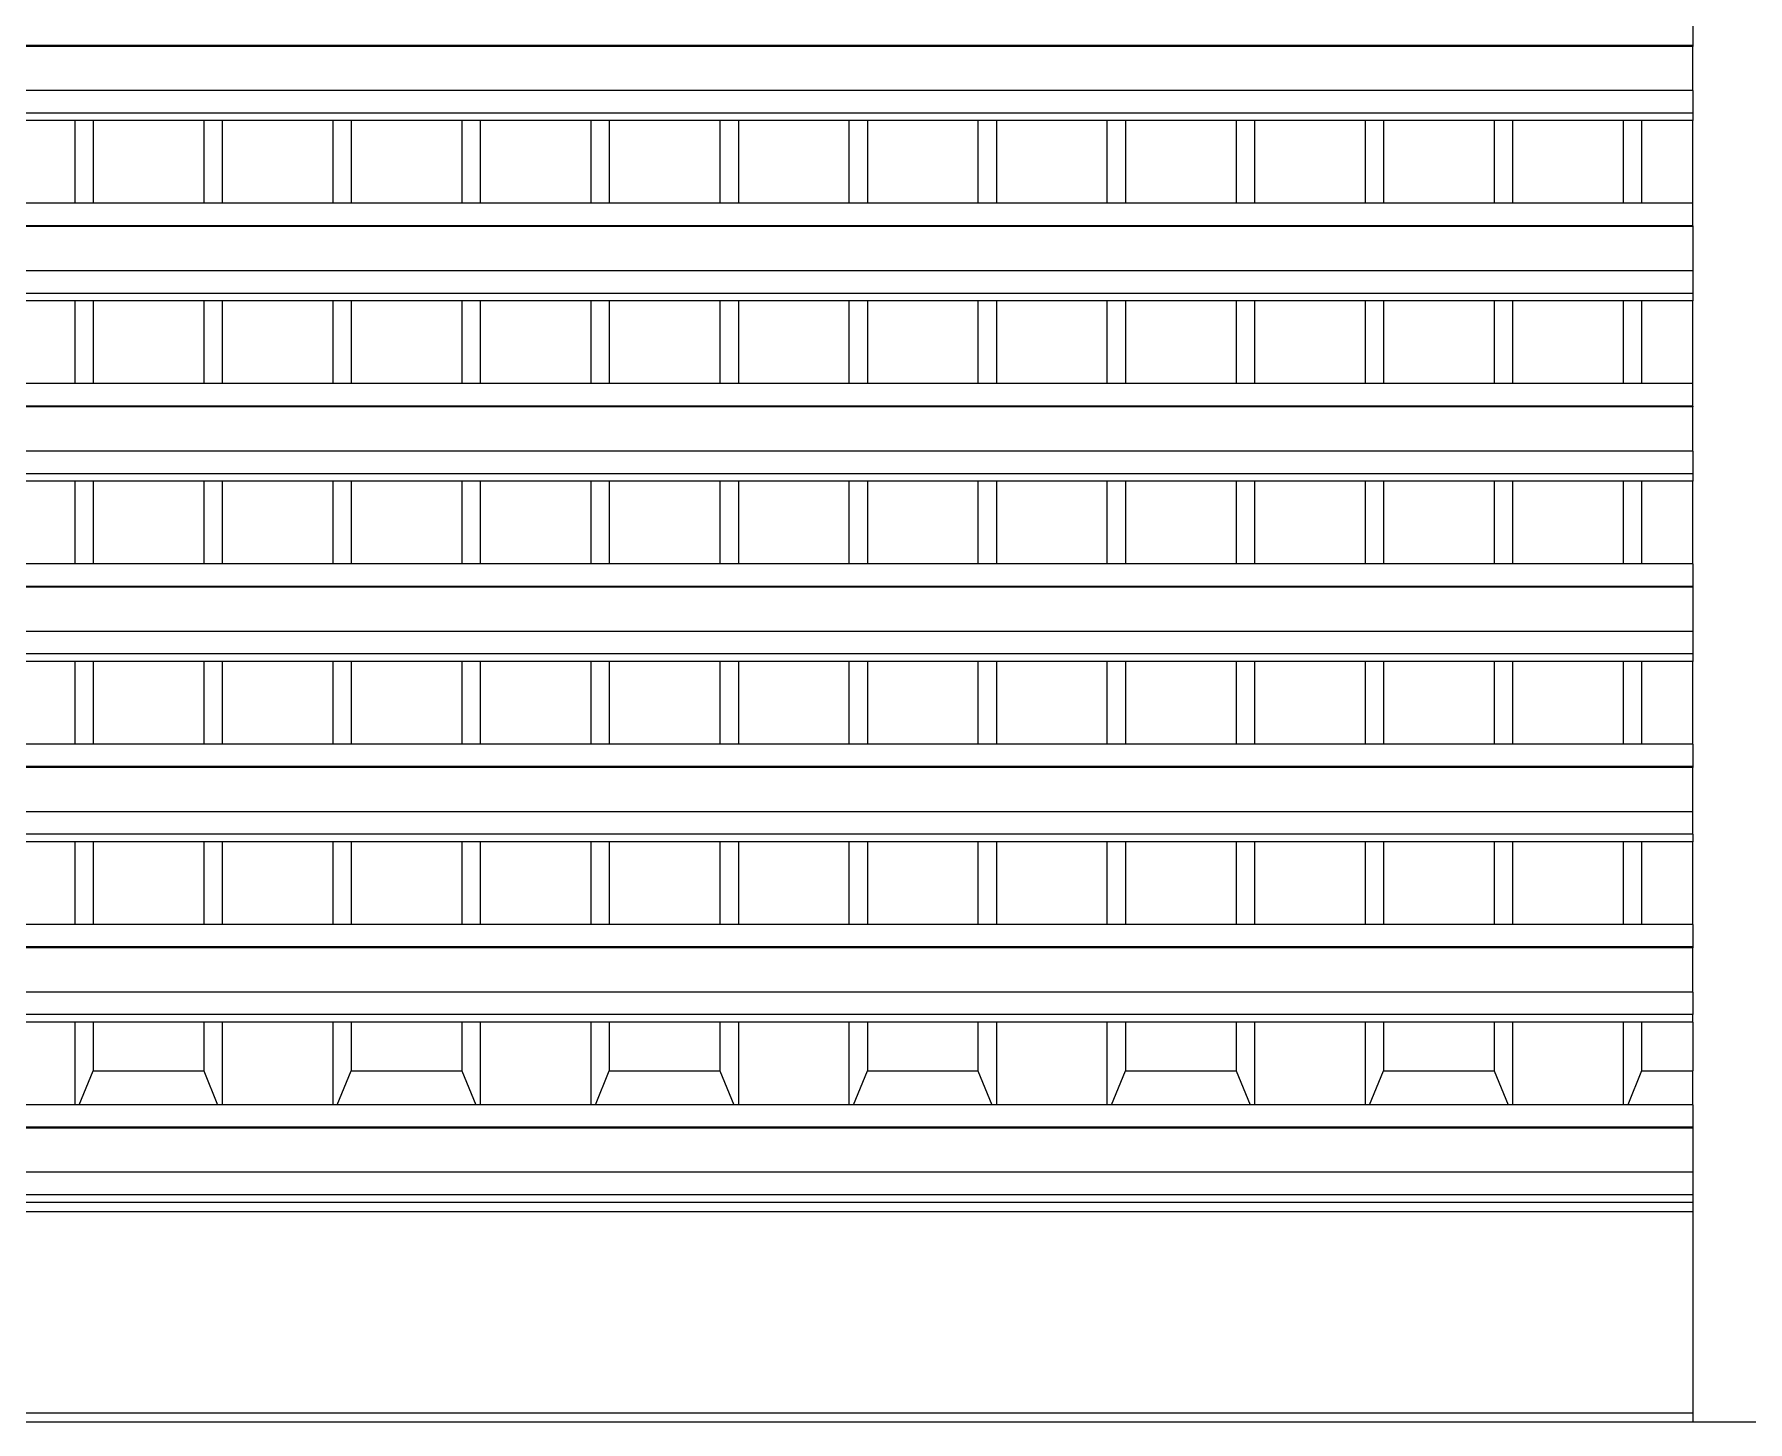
# Model space of a CAD drawing. Extents: x -92 to 92, y -11 to 21.
# Drawn here: x 44.656 to 46.531, y 7.078 to 8.596 of the extents above; entities that cross this region are included whole.
import ezdxf

# ---------------------------------------------------------------- set-up
doc = ezdxf.new("R2010")
doc.units = 0
doc.layers.get('0').update_dxf_attribs({"linetype": 'CONTINUOUS'})

msp = doc.modelspace()

# ---------------------------------------------------------------- linework, layer by layer
for p, q in [((46.4713, 8.6085), (46.4713, 8.5839)), ((46.4713, 8.5839), (42.9313, 8.5839)), ((46.4713, 8.583), (42.9313, 8.583)), ((46.4713, 8.5839), (46.4713, 8.583)), ((46.4713, 8.5346), (46.4713, 8.583)), ((46.4713, 8.5346), (42.9313, 8.5346)), ((46.4713, 8.5346), (46.4713, 8.5099)), ((46.4713, 8.5099), (42.9313, 8.5099)), ((44.7006, 8.5017), (44.5795, 8.5017)), ((44.7006, 8.5017), (44.7006, 8.4113)), ((44.7207, 8.5017), (44.7006, 8.5017)), ((44.7207, 8.5017), (44.7207, 8.4113)), ((44.8418, 8.5017), (44.7207, 8.5017)), ((44.8418, 8.5017), (44.8418, 8.4113)), ((44.862, 8.5017), (44.8418, 8.5017)), ((44.862, 8.5017), (44.862, 8.4113)), ((44.983, 8.5017), (44.862, 8.5017)), ((44.983, 8.5017), (44.983, 8.4113)), ((45.0032, 8.5017), (44.983, 8.5017)), ((45.0032, 8.5017), (45.0032, 8.4113)), ((45.1242, 8.5017), (45.0032, 8.5017)), ((45.1242, 8.5017), (45.1242, 8.4113)), ((45.1444, 8.5017), (45.1242, 8.5017)), ((45.1444, 8.5017), (45.1444, 8.4113)), ((45.2654, 8.5017), (45.1444, 8.5017)), ((45.2654, 8.5017), (45.2654, 8.4113)), ((45.2856, 8.5017), (45.2654, 8.5017)), ((45.2856, 8.5017), (45.2856, 8.4113)), ((45.4066, 8.5017), (45.2856, 8.5017)), ((45.4066, 8.5017), (45.4066, 8.4113)), ((45.4268, 8.5017), (45.4066, 8.5017)), ((45.4268, 8.5017), (45.4268, 8.4113)), ((45.5478, 8.5017), (45.4268, 8.5017)), ((45.5478, 8.5017), (45.5478, 8.4113)), ((45.568, 8.5017), (45.5478, 8.5017)), ((45.568, 8.5017), (45.568, 8.4113)), ((45.689, 8.5017), (45.568, 8.5017)), ((45.689, 8.5017), (45.689, 8.4113)), ((45.7092, 8.5017), (45.689, 8.5017)), ((45.7092, 8.5017), (45.7092, 8.4113)), ((45.8302, 8.5017), (45.7092, 8.5017)), ((45.8302, 8.4113), (45.8302, 8.5017)), ((45.8504, 8.5017), (45.8302, 8.5017)), ((45.8504, 8.5017), (45.8504, 8.4113)), ((45.9714, 8.5017), (45.8504, 8.5017)), ((45.9714, 8.5017), (45.9714, 8.4113)), ((45.9916, 8.5017), (45.9714, 8.5017)), ((45.9916, 8.5017), (45.9916, 8.4113)), ((46.1126, 8.5017), (45.9916, 8.5017)), ((46.1126, 8.5017), (46.1126, 8.4113)), ((46.1328, 8.5017), (46.1126, 8.5017)), ((46.1328, 8.5017), (46.1328, 8.4113)), ((46.2539, 8.5017), (46.1328, 8.5017)), ((46.2539, 8.5017), (46.2539, 8.4113)), ((46.274, 8.5017), (46.2539, 8.5017)), ((46.274, 8.5017), (46.274, 8.4113)), ((46.3951, 8.5017), (46.274, 8.5017)), ((46.3951, 8.5017), (46.3951, 8.4113)), ((46.4152, 8.5017), (46.3951, 8.5017)), ((46.4152, 8.5017), (46.4152, 8.4113)), ((46.4713, 8.5017), (46.4152, 8.5017)), ((46.4713, 8.5099), (46.4713, 8.5017)), ((46.4713, 8.4113), (46.4713, 8.5017)), ((44.7006, 8.4113), (44.5795, 8.4113)), ((44.7207, 8.4113), (44.7006, 8.4113)), ((44.8418, 8.4113), (44.7207, 8.4113)), ((44.862, 8.4113), (44.8418, 8.4113)), ((44.983, 8.4113), (44.862, 8.4113)), ((45.0032, 8.4113), (44.983, 8.4113)), ((45.1242, 8.4113), (45.0032, 8.4113)), ((45.1444, 8.4113), (45.1242, 8.4113)), ((45.2654, 8.4113), (45.1444, 8.4113)), ((45.2856, 8.4113), (45.2654, 8.4113)), ((45.4066, 8.4113), (45.2856, 8.4113)), ((45.4268, 8.4113), (45.4066, 8.4113)), ((45.5478, 8.4113), (45.4268, 8.4113)), ((45.568, 8.4113), (45.5478, 8.4113)), ((45.689, 8.4113), (45.568, 8.4113)), ((45.7092, 8.4113), (45.689, 8.4113)), ((45.8302, 8.4113), (45.7092, 8.4113)), ((45.8504, 8.4113), (45.8302, 8.4113)), ((45.9714, 8.4113), (45.8504, 8.4113)), ((45.9916, 8.4113), (45.9714, 8.4113)), ((46.1126, 8.4113), (45.9916, 8.4113)), ((46.1328, 8.4113), (46.1126, 8.4113)), ((46.2539, 8.4113), (46.1328, 8.4113)), ((46.274, 8.4113), (46.2539, 8.4113)), ((46.3951, 8.4113), (46.274, 8.4113)), ((46.4152, 8.4113), (46.3951, 8.4113)), ((46.4713, 8.4113), (46.4152, 8.4113)), ((46.4713, 8.3866), (46.4713, 8.4113)), ((46.4713, 8.3866), (42.9313, 8.3866)), ((46.4713, 8.3858), (42.9313, 8.3858)), ((46.4713, 8.3866), (46.4713, 8.3858)), ((46.4713, 8.3858), (46.4713, 8.3373)), ((46.4713, 8.3373), (42.9313, 8.3373)), ((46.4713, 8.3373), (46.4713, 8.3126)), ((46.4713, 8.3126), (42.9313, 8.3126)), ((46.4713, 8.3126), (46.4713, 8.3044)), ((44.7006, 8.3044), (44.5795, 8.3044)), ((44.7006, 8.3044), (44.7006, 8.214)), ((44.7207, 8.3044), (44.7006, 8.3044)), ((44.7207, 8.3044), (44.7207, 8.214)), ((44.8418, 8.3044), (44.7207, 8.3044)), ((44.8418, 8.3044), (44.8418, 8.214)), ((44.862, 8.3044), (44.8418, 8.3044)), ((44.862, 8.3044), (44.862, 8.214)), ((44.983, 8.3044), (44.862, 8.3044)), ((44.983, 8.3044), (44.983, 8.214)), ((45.0032, 8.3044), (44.983, 8.3044)), ((45.0032, 8.3044), (45.0032, 8.214)), ((45.1242, 8.3044), (45.0032, 8.3044)), ((45.1242, 8.3044), (45.1242, 8.214)), ((45.1444, 8.3044), (45.1242, 8.3044)), ((45.1444, 8.3044), (45.1444, 8.214)), ((45.2654, 8.3044), (45.1444, 8.3044)), ((45.2654, 8.3044), (45.2654, 8.214)), ((45.2856, 8.3044), (45.2654, 8.3044)), ((45.2856, 8.3044), (45.2856, 8.214)), ((45.4066, 8.3044), (45.2856, 8.3044)), ((45.4066, 8.3044), (45.4066, 8.214)), ((45.4268, 8.3044), (45.4066, 8.3044)), ((45.4268, 8.3044), (45.4268, 8.214)), ((45.5478, 8.3044), (45.4268, 8.3044)), ((45.5478, 8.3044), (45.5478, 8.214)), ((45.568, 8.3044), (45.5478, 8.3044)), ((45.568, 8.3044), (45.568, 8.214)), ((45.689, 8.3044), (45.568, 8.3044)), ((45.689, 8.3044), (45.689, 8.214)), ((45.7092, 8.3044), (45.689, 8.3044)), ((45.7092, 8.3044), (45.7092, 8.214)), ((45.8302, 8.3044), (45.7092, 8.3044)), ((45.8302, 8.214), (45.8302, 8.3044)), ((45.8504, 8.3044), (45.8302, 8.3044)), ((45.8504, 8.3044), (45.8504, 8.214)), ((45.9714, 8.3044), (45.8504, 8.3044)), ((45.9714, 8.3044), (45.9714, 8.214)), ((45.9916, 8.3044), (45.9714, 8.3044)), ((45.9916, 8.3044), (45.9916, 8.214)), ((46.1126, 8.3044), (45.9916, 8.3044)), ((46.1126, 8.3044), (46.1126, 8.214)), ((46.1328, 8.3044), (46.1126, 8.3044)), ((46.1328, 8.3044), (46.1328, 8.214)), ((46.2539, 8.3044), (46.1328, 8.3044)), ((46.2539, 8.3044), (46.2539, 8.214)), ((46.274, 8.3044), (46.2539, 8.3044)), ((46.274, 8.3044), (46.274, 8.214)), ((46.3951, 8.3044), (46.274, 8.3044)), ((46.3951, 8.3044), (46.3951, 8.214)), ((46.4152, 8.3044), (46.3951, 8.3044)), ((46.4152, 8.3044), (46.4152, 8.214)), ((46.4713, 8.3044), (46.4152, 8.3044)), ((46.4713, 8.214), (46.4713, 8.3044)), ((44.7006, 8.214), (44.5795, 8.214)), ((44.7207, 8.214), (44.7006, 8.214)), ((44.8418, 8.214), (44.7207, 8.214)), ((44.862, 8.214), (44.8418, 8.214)), ((44.983, 8.214), (44.862, 8.214)), ((45.0032, 8.214), (44.983, 8.214)), ((45.1242, 8.214), (45.0032, 8.214)), ((45.1444, 8.214), (45.1242, 8.214)), ((45.2654, 8.214), (45.1444, 8.214)), ((45.2856, 8.214), (45.2654, 8.214)), ((45.4066, 8.214), (45.2856, 8.214)), ((45.4268, 8.214), (45.4066, 8.214)), ((45.5478, 8.214), (45.4268, 8.214)), ((45.568, 8.214), (45.5478, 8.214)), ((45.689, 8.214), (45.568, 8.214)), ((45.7092, 8.214), (45.689, 8.214)), ((45.8302, 8.214), (45.7092, 8.214)), ((45.8504, 8.214), (45.8302, 8.214)), ((45.9714, 8.214), (45.8504, 8.214)), ((45.9916, 8.214), (45.9714, 8.214)), ((46.1126, 8.214), (45.9916, 8.214)), ((46.1328, 8.214), (46.1126, 8.214)), ((46.2539, 8.214), (46.1328, 8.214)), ((46.274, 8.214), (46.2539, 8.214)), ((46.3951, 8.214), (46.274, 8.214)), ((46.4152, 8.214), (46.3951, 8.214)), ((46.4713, 8.214), (46.4152, 8.214)), ((46.4713, 8.1893), (46.4713, 8.214)), ((46.4713, 8.1893), (42.9313, 8.1893)), ((46.4713, 8.1885), (42.9313, 8.1885)), ((46.4713, 8.1893), (46.4713, 8.1885)), ((46.4713, 8.14), (46.4713, 8.1885)), ((46.4713, 8.14), (42.9313, 8.14)), ((46.4713, 8.14), (46.4713, 8.1153)), ((46.4713, 8.1153), (42.9313, 8.1153)), ((44.7006, 8.1071), (44.5795, 8.1071)), ((44.7006, 8.1071), (44.7006, 8.0167)), ((44.7207, 8.1071), (44.7006, 8.1071)), ((44.7207, 8.1071), (44.7207, 8.0167)), ((44.8418, 8.1071), (44.7207, 8.1071)), ((44.8418, 8.1071), (44.8418, 8.0167)), ((44.862, 8.1071), (44.8418, 8.1071)), ((44.862, 8.1071), (44.862, 8.0167)), ((44.983, 8.1071), (44.862, 8.1071)), ((44.983, 8.1071), (44.983, 8.0167)), ((45.0032, 8.1071), (44.983, 8.1071)), ((45.0032, 8.1071), (45.0032, 8.0167)), ((45.1242, 8.1071), (45.0032, 8.1071)), ((45.1242, 8.1071), (45.1242, 8.0167)), ((45.1444, 8.1071), (45.1242, 8.1071)), ((45.1444, 8.1071), (45.1444, 8.0167)), ((45.2654, 8.1071), (45.1444, 8.1071)), ((45.2654, 8.1071), (45.2654, 8.0167)), ((45.2856, 8.1071), (45.2654, 8.1071)), ((45.2856, 8.1071), (45.2856, 8.0167)), ((45.4066, 8.1071), (45.2856, 8.1071)), ((45.4066, 8.1071), (45.4066, 8.0167)), ((45.4268, 8.1071), (45.4066, 8.1071)), ((45.4268, 8.1071), (45.4268, 8.0167)), ((45.5478, 8.1071), (45.4268, 8.1071)), ((45.5478, 8.1071), (45.5478, 8.0167)), ((45.568, 8.1071), (45.5478, 8.1071)), ((45.568, 8.1071), (45.568, 8.0167)), ((45.689, 8.1071), (45.568, 8.1071)), ((45.689, 8.1071), (45.689, 8.0167)), ((45.7092, 8.1071), (45.689, 8.1071)), ((45.7092, 8.1071), (45.7092, 8.0167)), ((45.8302, 8.1071), (45.7092, 8.1071)), ((45.8302, 8.0167), (45.8302, 8.1071)), ((45.8504, 8.1071), (45.8302, 8.1071)), ((45.8504, 8.1071), (45.8504, 8.0167)), ((45.9714, 8.1071), (45.8504, 8.1071)), ((45.9714, 8.1071), (45.9714, 8.0167)), ((45.9916, 8.1071), (45.9714, 8.1071)), ((45.9916, 8.1071), (45.9916, 8.0167)), ((46.1126, 8.1071), (45.9916, 8.1071)), ((46.1126, 8.1071), (46.1126, 8.0167)), ((46.1328, 8.1071), (46.1126, 8.1071)), ((46.1328, 8.1071), (46.1328, 8.0167)), ((46.2539, 8.1071), (46.1328, 8.1071)), ((46.2539, 8.1071), (46.2539, 8.0167)), ((46.274, 8.1071), (46.2539, 8.1071)), ((46.274, 8.1071), (46.274, 8.0167)), ((46.3951, 8.1071), (46.274, 8.1071)), ((46.3951, 8.1071), (46.3951, 8.0167)), ((46.4152, 8.1071), (46.3951, 8.1071)), ((46.4152, 8.1071), (46.4152, 8.0167)), ((46.4713, 8.1071), (46.4152, 8.1071)), ((46.4713, 8.1153), (46.4713, 8.1071)), ((46.4713, 8.0167), (46.4713, 8.1071)), ((44.7006, 8.0167), (44.5795, 8.0167)), ((44.7207, 8.0167), (44.7006, 8.0167)), ((44.8418, 8.0167), (44.7207, 8.0167)), ((44.862, 8.0167), (44.8418, 8.0167)), ((44.983, 8.0167), (44.862, 8.0167)), ((45.0032, 8.0167), (44.983, 8.0167)), ((45.1242, 8.0167), (45.0032, 8.0167)), ((45.1444, 8.0167), (45.1242, 8.0167)), ((45.2654, 8.0167), (45.1444, 8.0167)), ((45.2856, 8.0167), (45.2654, 8.0167)), ((45.4066, 8.0167), (45.2856, 8.0167)), ((45.4268, 8.0167), (45.4066, 8.0167)), ((45.5478, 8.0167), (45.4268, 8.0167)), ((45.568, 8.0167), (45.5478, 8.0167)), ((45.689, 8.0167), (45.568, 8.0167)), ((45.7092, 8.0167), (45.689, 8.0167)), ((45.8302, 8.0167), (45.7092, 8.0167)), ((45.8504, 8.0167), (45.8302, 8.0167)), ((45.9714, 8.0167), (45.8504, 8.0167)), ((45.9916, 8.0167), (45.9714, 8.0167)), ((46.1126, 8.0167), (45.9916, 8.0167)), ((46.1328, 8.0167), (46.1126, 8.0167)), ((46.2539, 8.0167), (46.1328, 8.0167)), ((46.274, 8.0167), (46.2539, 8.0167)), ((46.3951, 8.0167), (46.274, 8.0167)), ((46.4152, 8.0167), (46.3951, 8.0167)), ((46.4713, 8.0167), (46.4152, 8.0167)), ((46.4713, 8.0167), (46.4713, 7.992)), ((46.4713, 7.992), (42.9313, 7.992)), ((46.4713, 7.9912), (42.9313, 7.9912)), ((46.4713, 7.992), (46.4713, 7.9912)), ((46.4713, 7.9912), (46.4713, 7.9427)), ((46.4713, 7.9427), (42.9313, 7.9427)), ((46.4713, 7.9427), (46.4713, 7.9181)), ((46.4713, 7.9181), (42.9313, 7.9181)), ((46.4713, 7.9181), (46.4713, 7.9098)), ((44.7006, 7.9098), (44.5795, 7.9098)), ((44.7006, 7.9098), (44.7006, 7.8194)), ((44.7207, 7.9098), (44.7006, 7.9098)), ((44.7207, 7.9098), (44.7207, 7.8194)), ((44.8418, 7.9098), (44.7207, 7.9098)), ((44.8418, 7.9098), (44.8418, 7.8194)), ((44.862, 7.9098), (44.8418, 7.9098)), ((44.862, 7.9098), (44.862, 7.8194)), ((44.983, 7.9098), (44.862, 7.9098)), ((44.983, 7.9098), (44.983, 7.8194)), ((45.0032, 7.9098), (44.983, 7.9098)), ((45.0032, 7.9098), (45.0032, 7.8194)), ((45.1242, 7.9098), (45.0032, 7.9098)), ((45.1242, 7.9098), (45.1242, 7.8194)), ((45.1444, 7.9098), (45.1242, 7.9098)), ((45.1444, 7.9098), (45.1444, 7.8194)), ((45.2654, 7.9098), (45.1444, 7.9098)), ((45.2654, 7.9098), (45.2654, 7.8194)), ((45.2856, 7.9098), (45.2654, 7.9098)), ((45.2856, 7.9098), (45.2856, 7.8194)), ((45.4066, 7.9098), (45.2856, 7.9098)), ((45.4066, 7.9098), (45.4066, 7.8194)), ((45.4268, 7.9098), (45.4066, 7.9098)), ((45.4268, 7.9098), (45.4268, 7.8194)), ((45.5478, 7.9098), (45.4268, 7.9098)), ((45.5478, 7.9098), (45.5478, 7.8194)), ((45.568, 7.9098), (45.5478, 7.9098)), ((45.568, 7.9098), (45.568, 7.8194)), ((45.689, 7.9098), (45.568, 7.9098)), ((45.689, 7.9098), (45.689, 7.8194)), ((45.7092, 7.9098), (45.689, 7.9098)), ((45.7092, 7.9098), (45.7092, 7.8194)), ((45.8302, 7.9098), (45.7092, 7.9098)), ((45.8302, 7.8194), (45.8302, 7.9098)), ((45.8504, 7.9098), (45.8302, 7.9098)), ((45.8504, 7.9098), (45.8504, 7.8194)), ((45.9714, 7.9098), (45.8504, 7.9098)), ((45.9714, 7.9098), (45.9714, 7.8194)), ((45.9916, 7.9098), (45.9714, 7.9098)), ((45.9916, 7.9098), (45.9916, 7.8194)), ((46.1126, 7.9098), (45.9916, 7.9098)), ((46.1126, 7.9098), (46.1126, 7.8194)), ((46.1328, 7.9098), (46.1126, 7.9098)), ((46.1328, 7.9098), (46.1328, 7.8194)), ((46.2539, 7.9098), (46.1328, 7.9098)), ((46.2539, 7.9098), (46.2539, 7.8194)), ((46.274, 7.9098), (46.2539, 7.9098)), ((46.274, 7.9098), (46.274, 7.8194)), ((46.3951, 7.9098), (46.274, 7.9098)), ((46.3951, 7.9098), (46.3951, 7.8194)), ((46.4152, 7.9098), (46.3951, 7.9098)), ((46.4152, 7.9098), (46.4152, 7.8194)), ((46.4713, 7.9098), (46.4152, 7.9098)), ((46.4713, 7.8194), (46.4713, 7.9098)), ((44.7006, 7.8194), (44.5795, 7.8194)), ((44.7207, 7.8194), (44.7006, 7.8194)), ((44.8418, 7.8194), (44.7207, 7.8194)), ((44.862, 7.8194), (44.8418, 7.8194)), ((44.983, 7.8194), (44.862, 7.8194)), ((45.0032, 7.8194), (44.983, 7.8194)), ((45.1242, 7.8194), (45.0032, 7.8194)), ((45.1444, 7.8194), (45.1242, 7.8194)), ((45.2654, 7.8194), (45.1444, 7.8194)), ((45.2856, 7.8194), (45.2654, 7.8194)), ((45.4066, 7.8194), (45.2856, 7.8194)), ((45.4268, 7.8194), (45.4066, 7.8194)), ((45.5478, 7.8194), (45.4268, 7.8194)), ((45.568, 7.8194), (45.5478, 7.8194)), ((45.689, 7.8194), (45.568, 7.8194)), ((45.7092, 7.8194), (45.689, 7.8194)), ((45.8302, 7.8194), (45.7092, 7.8194)), ((45.8504, 7.8194), (45.8302, 7.8194)), ((45.9714, 7.8194), (45.8504, 7.8194)), ((45.9916, 7.8194), (45.9714, 7.8194)), ((46.1126, 7.8194), (45.9916, 7.8194)), ((46.1328, 7.8194), (46.1126, 7.8194)), ((46.2539, 7.8194), (46.1328, 7.8194)), ((46.274, 7.8194), (46.2539, 7.8194)), ((46.3951, 7.8194), (46.274, 7.8194)), ((46.4152, 7.8194), (46.3951, 7.8194)), ((46.4713, 7.8194), (46.4152, 7.8194)), ((46.4713, 7.8194), (46.4713, 7.7948)), ((46.4713, 7.7948), (42.9313, 7.7948)), ((46.4713, 7.7939), (42.9313, 7.7939)), ((46.4713, 7.7948), (46.4713, 7.7939)), ((46.4713, 7.7454), (46.4713, 7.7939)), ((46.4713, 7.7454), (42.9313, 7.7454)), ((46.4713, 7.7208), (46.4713, 7.7454)), ((46.4713, 7.7208), (42.9313, 7.7208)), ((44.7006, 7.7126), (44.5795, 7.7126)), ((44.7006, 7.7126), (44.7006, 7.6221)), ((44.7207, 7.7126), (44.7006, 7.7126)), ((44.7207, 7.7126), (44.7207, 7.6221)), ((44.8418, 7.7126), (44.7207, 7.7126)), ((44.8418, 7.7126), (44.8418, 7.6221)), ((44.862, 7.7126), (44.8418, 7.7126)), ((44.862, 7.7126), (44.862, 7.6221)), ((44.983, 7.7126), (44.862, 7.7126)), ((44.983, 7.7126), (44.983, 7.6221)), ((45.0032, 7.7126), (44.983, 7.7126)), ((45.0032, 7.7126), (45.0032, 7.6221)), ((45.1242, 7.7126), (45.0032, 7.7126)), ((45.1242, 7.7126), (45.1242, 7.6221)), ((45.1444, 7.7126), (45.1242, 7.7126)), ((45.1444, 7.7126), (45.1444, 7.6221)), ((45.2654, 7.7126), (45.1444, 7.7126)), ((45.2654, 7.7126), (45.2654, 7.6221)), ((45.2856, 7.7126), (45.2654, 7.7126)), ((45.2856, 7.7126), (45.2856, 7.6221)), ((45.4066, 7.7126), (45.2856, 7.7126)), ((45.4066, 7.7126), (45.4066, 7.6221)), ((45.4268, 7.7126), (45.4066, 7.7126)), ((45.4268, 7.7126), (45.4268, 7.6221)), ((45.5478, 7.7126), (45.4268, 7.7126)), ((45.5478, 7.7126), (45.5478, 7.6221)), ((45.568, 7.7126), (45.5478, 7.7126)), ((45.568, 7.7126), (45.568, 7.6221)), ((45.689, 7.7126), (45.568, 7.7126)), ((45.689, 7.7126), (45.689, 7.6221)), ((45.7092, 7.7126), (45.689, 7.7126)), ((45.7092, 7.7126), (45.7092, 7.6221)), ((45.8302, 7.7126), (45.7092, 7.7126)), ((45.8302, 7.6221), (45.8302, 7.7126)), ((45.8504, 7.7126), (45.8302, 7.7126)), ((45.8504, 7.7126), (45.8504, 7.6221)), ((45.9714, 7.7126), (45.8504, 7.7126)), ((45.9714, 7.7126), (45.9714, 7.6221)), ((45.9916, 7.7126), (45.9714, 7.7126)), ((45.9916, 7.7126), (45.9916, 7.6221)), ((46.1126, 7.7126), (45.9916, 7.7126)), ((46.1126, 7.7126), (46.1126, 7.6221)), ((46.1328, 7.7126), (46.1126, 7.7126)), ((46.1328, 7.7126), (46.1328, 7.6221)), ((46.2539, 7.7126), (46.1328, 7.7126)), ((46.2539, 7.7126), (46.2539, 7.6221)), ((46.274, 7.7126), (46.2539, 7.7126)), ((46.274, 7.7126), (46.274, 7.6221)), ((46.3951, 7.7126), (46.274, 7.7126)), ((46.3951, 7.7126), (46.3951, 7.6221)), ((46.4152, 7.7126), (46.3951, 7.7126)), ((46.4152, 7.7126), (46.4152, 7.6221)), ((46.4713, 7.7126), (46.4152, 7.7126)), ((46.4713, 7.7208), (46.4713, 7.7126)), ((46.4713, 7.6221), (46.4713, 7.7126)), ((44.7006, 7.6221), (44.5795, 7.6221)), ((44.7207, 7.6221), (44.7006, 7.6221)), ((44.8418, 7.6221), (44.7207, 7.6221)), ((44.862, 7.6221), (44.8418, 7.6221)), ((44.983, 7.6221), (44.862, 7.6221)), ((45.0032, 7.6221), (44.983, 7.6221)), ((45.1242, 7.6221), (45.0032, 7.6221)), ((45.1444, 7.6221), (45.1242, 7.6221)), ((45.2654, 7.6221), (45.1444, 7.6221)), ((45.2856, 7.6221), (45.2654, 7.6221)), ((45.4066, 7.6221), (45.2856, 7.6221)), ((45.4268, 7.6221), (45.4066, 7.6221)), ((45.5478, 7.6221), (45.4268, 7.6221)), ((45.568, 7.6221), (45.5478, 7.6221)), ((45.689, 7.6221), (45.568, 7.6221)), ((45.7092, 7.6221), (45.689, 7.6221)), ((45.8302, 7.6221), (45.7092, 7.6221)), ((45.8504, 7.6221), (45.8302, 7.6221)), ((45.9714, 7.6221), (45.8504, 7.6221)), ((45.9916, 7.6221), (45.9714, 7.6221)), ((46.1126, 7.6221), (45.9916, 7.6221)), ((46.1328, 7.6221), (46.1126, 7.6221)), ((46.2539, 7.6221), (46.1328, 7.6221)), ((46.274, 7.6221), (46.2539, 7.6221)), ((46.3951, 7.6221), (46.274, 7.6221)), ((46.4152, 7.6221), (46.3951, 7.6221)), ((46.4713, 7.6221), (46.4152, 7.6221)), ((46.4713, 7.6221), (46.4713, 7.5975)), ((46.4713, 7.5975), (42.9313, 7.5975)), ((46.4713, 7.5967), (42.9313, 7.5967)), ((46.4713, 7.5975), (46.4713, 7.5967)), ((46.4713, 7.5482), (46.4713, 7.5967)), ((46.4713, 7.5482), (42.9313, 7.5482)), ((46.4713, 7.5482), (46.4713, 7.5235)), ((46.4713, 7.5235), (42.9313, 7.5235)), ((46.4713, 7.5153), (46.4713, 7.5235)), ((44.7006, 7.5153), (44.5795, 7.5153)), ((44.7006, 7.5153), (44.7006, 7.4249)), ((44.7207, 7.5153), (44.7006, 7.5153)), ((44.7207, 7.5153), (44.7207, 7.4621)), ((44.8418, 7.5153), (44.7207, 7.5153)), ((44.8418, 7.5153), (44.8418, 7.4621)), ((44.862, 7.5153), (44.8418, 7.5153)), ((44.862, 7.5153), (44.862, 7.4249)), ((44.983, 7.5153), (44.862, 7.5153)), ((44.983, 7.5153), (44.983, 7.4249)), ((45.0032, 7.5153), (44.983, 7.5153)), ((45.0032, 7.5153), (45.0032, 7.4621)), ((45.1242, 7.5153), (45.0032, 7.5153)), ((45.1242, 7.5153), (45.1242, 7.4621)), ((45.1444, 7.5153), (45.1242, 7.5153)), ((45.1444, 7.5153), (45.1444, 7.4249)), ((45.2654, 7.5153), (45.1444, 7.5153)), ((45.2654, 7.5153), (45.2654, 7.4249)), ((45.2856, 7.5153), (45.2654, 7.5153)), ((45.2856, 7.5153), (45.2856, 7.4621)), ((45.4066, 7.5153), (45.2856, 7.5153)), ((45.4066, 7.5153), (45.4066, 7.4621)), ((45.4268, 7.5153), (45.4066, 7.5153)), ((45.4268, 7.5153), (45.4268, 7.4249)), ((45.5478, 7.5153), (45.4268, 7.5153)), ((45.5478, 7.5153), (45.5478, 7.4249)), ((45.568, 7.5153), (45.5478, 7.5153)), ((45.568, 7.5153), (45.568, 7.4621)), ((45.689, 7.5153), (45.568, 7.5153)), ((45.689, 7.5153), (45.689, 7.4621)), ((45.7092, 7.5153), (45.689, 7.5153)), ((45.7092, 7.5153), (45.7092, 7.4249)), ((45.8302, 7.5153), (45.7092, 7.5153)), ((45.8302, 7.4249), (45.8302, 7.5153)), ((45.8504, 7.5153), (45.8302, 7.5153)), ((45.8504, 7.5153), (45.8504, 7.4621)), ((45.9714, 7.5153), (45.8504, 7.5153)), ((45.9714, 7.5153), (45.9714, 7.4621)), ((45.9916, 7.5153), (45.9714, 7.5153)), ((45.9916, 7.5153), (45.9916, 7.4249)), ((46.1126, 7.5153), (45.9916, 7.5153)), ((46.1126, 7.5153), (46.1126, 7.4249)), ((46.1328, 7.5153), (46.1126, 7.5153)), ((46.1328, 7.5153), (46.1328, 7.4621)), ((46.2539, 7.5153), (46.1328, 7.5153)), ((46.2539, 7.5153), (46.2539, 7.4621)), ((46.274, 7.5153), (46.2539, 7.5153)), ((46.274, 7.5153), (46.274, 7.4249)), ((46.3951, 7.5153), (46.274, 7.5153)), ((46.3951, 7.5153), (46.3951, 7.4249)), ((46.4152, 7.5153), (46.3951, 7.5153)), ((46.4152, 7.5153), (46.4152, 7.4621)), ((46.4713, 7.5153), (46.4152, 7.5153)), ((46.4713, 7.5153), (46.4713, 7.4621)), ((44.7055, 7.4249), (44.7207, 7.4621)), ((44.7207, 7.4621), (44.8418, 7.4621)), ((44.8418, 7.4621), (44.857, 7.4249)), ((44.9879, 7.4249), (45.0032, 7.4621)), ((45.0032, 7.4621), (45.1242, 7.4621)), ((45.1242, 7.4621), (45.1394, 7.4249)), ((45.2703, 7.4249), (45.2856, 7.4621)), ((45.2856, 7.4621), (45.3158, 7.4621)), ((45.3158, 7.4621), (45.4066, 7.4621)), ((45.4066, 7.4621), (45.4219, 7.4249)), ((45.5527, 7.4249), (45.568, 7.4621)), ((45.568, 7.4621), (45.689, 7.4621)), ((45.689, 7.4621), (45.7043, 7.4249)), ((45.8352, 7.4249), (45.8504, 7.4621)), ((45.8504, 7.4621), (45.9714, 7.4621)), ((45.9714, 7.4621), (45.9867, 7.4249)), ((46.1176, 7.4249), (46.1328, 7.4621)), ((46.1328, 7.4621), (46.2539, 7.4621)), ((46.2539, 7.4621), (46.2691, 7.4249)), ((46.4152, 7.4621), (46.4, 7.4249)), ((46.4152, 7.4621), (46.4713, 7.4621)), ((46.4713, 7.4249), (46.4713, 7.4621)), ((44.7006, 7.4249), (44.5795, 7.4249)), ((44.7055, 7.4249), (44.7006, 7.4249)), ((44.857, 7.4249), (44.7055, 7.4249)), ((44.862, 7.4249), (44.857, 7.4249)), ((44.983, 7.4249), (44.862, 7.4249)), ((44.9879, 7.4249), (44.983, 7.4249)), ((45.1394, 7.4249), (44.9879, 7.4249)), ((45.1444, 7.4249), (45.1394, 7.4249)), ((45.2654, 7.4249), (45.1444, 7.4249)), ((45.2703, 7.4249), (45.2654, 7.4249)), ((45.3158, 7.4249), (45.2703, 7.4249)), ((45.4219, 7.4249), (45.3158, 7.4249)), ((45.4268, 7.4249), (45.4219, 7.4249)), ((45.5478, 7.4249), (45.4268, 7.4249)), ((45.5527, 7.4249), (45.5478, 7.4249)), ((45.7043, 7.4249), (45.5527, 7.4249)), ((45.7092, 7.4249), (45.7043, 7.4249)), ((45.8302, 7.4249), (45.7092, 7.4249)), ((45.8352, 7.4249), (45.8302, 7.4249)), ((45.9867, 7.4249), (45.8352, 7.4249)), ((45.9916, 7.4249), (45.9867, 7.4249)), ((46.1126, 7.4249), (45.9916, 7.4249)), ((46.1176, 7.4249), (46.1126, 7.4249)), ((46.2691, 7.4249), (46.1176, 7.4249)), ((46.274, 7.4249), (46.2691, 7.4249)), ((46.3951, 7.4249), (46.274, 7.4249)), ((46.4, 7.4249), (46.3951, 7.4249)), ((46.4713, 7.4249), (46.4, 7.4249)), ((46.4713, 7.4249), (46.4713, 7.4002)), ((46.4713, 7.4002), (42.9313, 7.4002)), ((46.4713, 7.3994), (42.9313, 7.3994)), ((46.4713, 7.4002), (46.4713, 7.3994)), ((46.4713, 7.3994), (46.4713, 7.3509)), ((46.4713, 7.3509), (42.9313, 7.3509)), ((46.4713, 7.3509), (46.4713, 7.3262)), ((46.4713, 7.3262), (42.9313, 7.3262)), ((46.4713, 7.318), (42.9313, 7.318)), ((46.4713, 7.3262), (46.4713, 7.318)), ((46.4713, 7.318), (46.4713, 7.3082)), ((42.9313, 7.3082), (46.4713, 7.3082)), ((46.4713, 7.3082), (46.4713, 7.0878)), ((42.9313, 7.0878), (46.4713, 7.0878)), ((46.4713, 7.0878), (46.4713, 7.078)), ((42.9313, 7.078), (46.4713, 7.078)), ((46.4713, 7.078), (46.5913, 7.078))]:
    msp.add_line(p, q)

doc.saveas('drawing.dxf')
